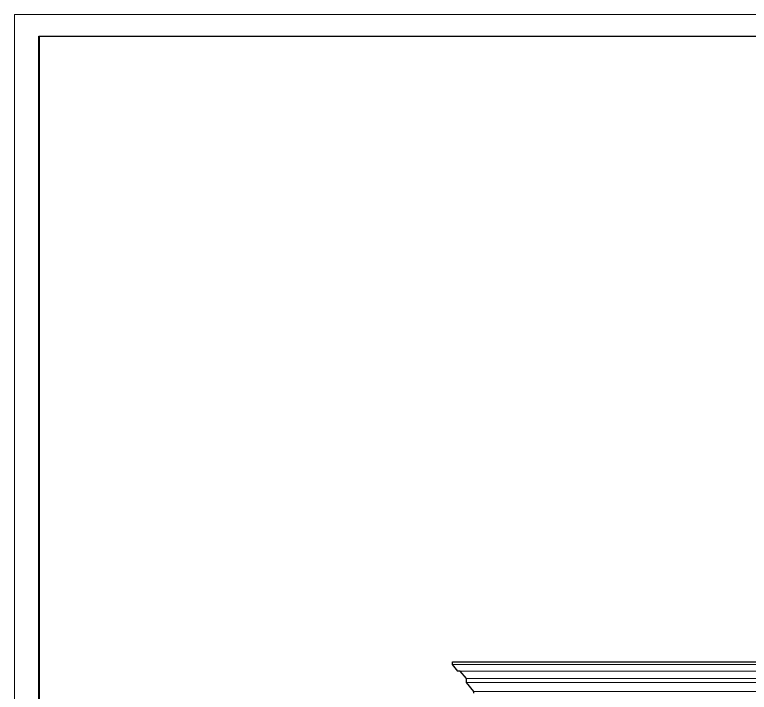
# Model space of a CAD drawing. Header units: millimetres. Extents: x -667 to -468, y -723 to -475.
# Drawn here: x -666.81 to -653.96, y -487.13 to -475.27 of the extents above; entities that cross this region are included whole.
import ezdxf

# ---------------------------------------------------------------- set-up
doc = ezdxf.new("R2010")
doc.units = ezdxf.units.MM
doc.layers.get('0').update_dxf_attribs({"lineweight": 9})
doc.layers.get('Defpoints').update_dxf_attribs({"lineweight": 0})
doc.layers.add('dinding', color=36, linetype='Continuous', lineweight=9)
doc.layers.add('KOP', color=1, linetype='Continuous')

# ---------------------------------------------------------------- blocks, each defined once
blk = doc.blocks.new('EW2433')
at = {"layer": 'Defpoints'}
for p, q in [((482.7963, -195.7493), (482.7963, -209.9267)), ((502.9615, -195.7493), (482.7963, -195.7493))]:
    blk.add_line(p, q, dxfattribs=at)
at = {"layer": 'KOP', "color": 11, "ltscale": 0.1}
for p, q in [((483.0215, -209.5956), (483.0215, -195.9497)), ((483.0215, -195.9497), (500.4465, -195.9497)), ((483.0239, -195.9522), (483.0239, -209.5931)), ((500.4441, -195.9522), (483.0239, -195.9522))]:
    blk.add_line(p, q, dxfattribs=at)

msp = doc.modelspace()

# ---------------------------------------------------------------- linework, layer by layer
at = {"lineweight": 30}
msp.add_lwpolyline([(-658.772, -487.145), (-658.772, -487.113), (-658.905, -486.955), (-658.905, -486.887), (-659.012, -486.76), (-659.052, -486.76), (-659.148, -486.645), (-659.148, -486.595), (-653.2, -486.595)], dxfattribs=at)
at = {"layer": 'dinding'}
for p, q in [((-659.148, -486.645), (-659.148, -486.595)), ((-653.2, -486.595), (-659.148, -486.595)), ((-659.148, -486.645), (-659.052, -486.76)), ((-659.148, -486.645), (-648.648, -486.645)), ((-659.052, -486.76), (-659.012, -486.76)), ((-659.012, -486.76), (-658.905, -486.887)), ((-659.012, -486.76), (-648.552, -486.76)), ((-658.905, -486.887), (-658.905, -486.955)), ((-658.905, -486.887), (-648.405, -486.887)), ((-658.905, -486.955), (-658.772, -487.113)), ((-658.905, -486.955), (-648.405, -486.955)), ((-658.772, -487.113), (-658.772, -487.145)), ((-658.772, -487.113), (-648.272, -487.113))]:
    msp.add_line(p, q, dxfattribs=at)

# ---------------------------------------------------------------- block references
at = {"xscale": 1.875, "yscale": 1.875, "zscale": 1.875}
msp.add_blockref('EW2433', (-1572.049, -108.239), dxfattribs=at)

doc.saveas('drawing.dxf')
